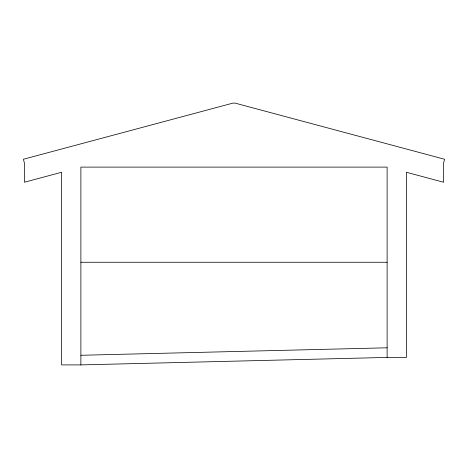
<?xml version="1.0" encoding="UTF-8"?>
<svg xmlns="http://www.w3.org/2000/svg" width="468" height="468" viewBox="0 0 468 468"><rect width="100%" height="100%" fill="white"/><g stroke="black" fill="none" stroke-linecap="round" stroke-linejoin="round"><path stroke-width="0.7" d="M80.876 355.276L387.124 347.794M80.876 364.905L387.124 357.429L406.388 357.429L406.388 172.271L443.605 182.239L443.605 162.975L444.6 159.255L234.994 103.095L233.005 103.095L23.4 159.255L24.395 162.975L24.395 182.239L61.612 172.271L61.612 364.905L80.876 364.905L80.876 167.111L387.124 167.111L387.124 357.429M80.876 262.267L387.124 262.267"/></g></svg>
